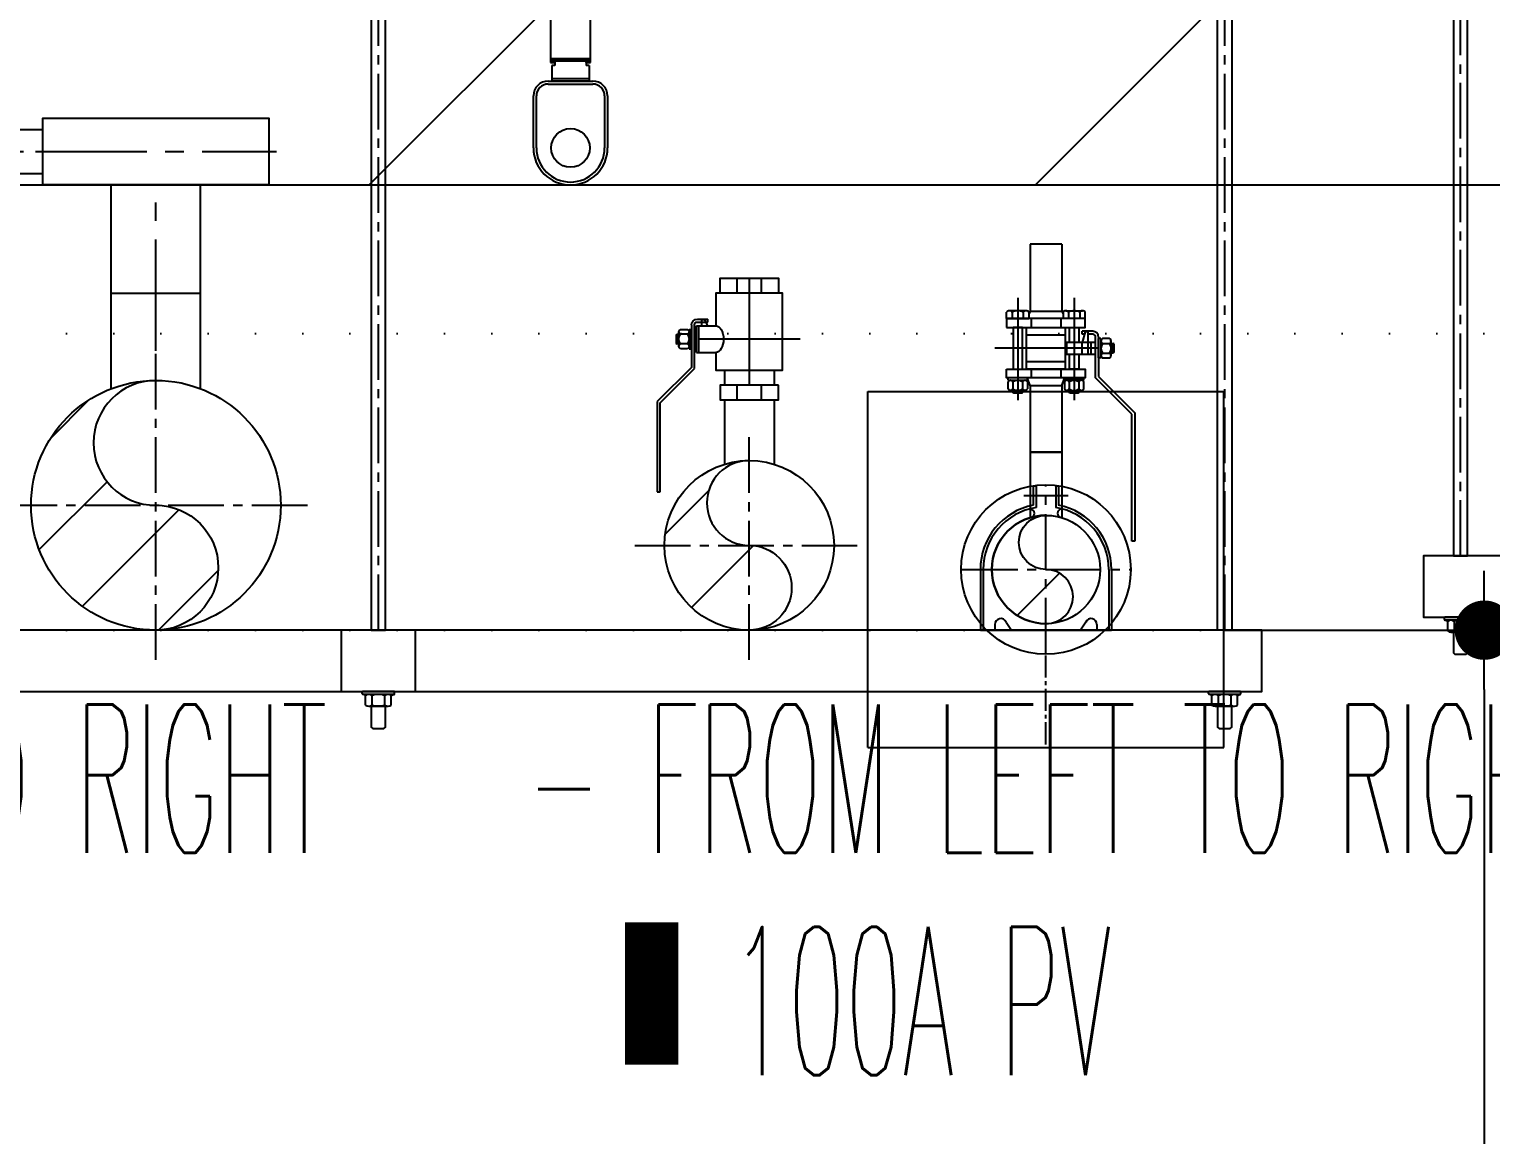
# Model space of a CAD drawing. Header units: millimetres. Extents: x -192235 to 515711, y 45168 to 947868.
# Drawn here: x 180715 to 181700, y 465210 to 465955 of the extents above; entities that cross this region are included whole.
import ezdxf
from ezdxf.enums import TextEntityAlignment as Align

# ---------------------------------------------------------------- set-up
doc = ezdxf.new("R2010")
doc.units = ezdxf.units.MM
doc.header["$LTSCALE"] = 1000
doc.header["$PDMODE"] = 1
for name, pattern in [('CENTER', [50.8, 31.75, -6.35, 6.35, -6.35]), ('CENTER2', [1.125, 0.75, -0.125, 0.125, -0.125]), ('DOT2', [3.175, 0, -3.175])]:
    doc.linetypes.add(name, pattern=pattern)
for name, color, linetype in [('0-LEVEL LINE', 4, 'DOT2'), ('BG-CDA', 20, 'Continuous'), ('BG-PN2', 34, 'Continuous'), ('LED-Light-L25', 7, 'Continuous'), ('LIGHTING', 2, 'Continuous'), ('LIGHTING-W', 7, 'Continuous'), ('M-DIM', 1, 'Continuous'), ('M-TXT', 3, 'Continuous'), ('MPPIPE', 100, 'Continuous'), ('SM-SEC-Cm$0$SUPPORT', 2, 'Continuous'), ('SUPPORT', 2, 'Continuous'), ('TPH12-SEC-@20-1$0$STEEL3', 252, 'Continuous'), ('WY-J-D', 2, 'Continuous'), ('WY-J-U', 2, 'Continuous')]:
    doc.layers.add(name, color=color, linetype=linetype)
doc.styles.add('aa-txt', font='simplex.shx', dxfattribs={"width": 0.7, "bigfont": 'chineset.shx'})
doc.dimstyles.new('50-DIM', dxfattribs={"dimscale": 50, "dimtxt": 2, "dimasz": 0.8, "dimexe": 1, "dimexo": 1, "dimgap": 0.5, "dimtad": 1, "dimdec": 0, "dimdsep": 46, "dimtxsty": 'aa-txt', "dimblk": 'DOT', "dimcen": 5, "dimclrd": 256, "dimclre": 256, "dimclrt": 256, "dimadec": 0, "dimazin": 0, "dimtfac": 1, "dimtdec": 0, "dimtix": 1, "dimtmove": 2, "dimatfit": 3, "dimldrblk": 'DOT', "dimfxl": 1, "dimtolj": 1, "dimtzin": 0, "dimarcsym": 0})

# ---------------------------------------------------------------- blocks, each defined once
blk = doc.blocks.new('TPH12-SEC-@20-1')
at = {"layer": 'TPH12-SEC-@20-1$0$STEEL3'}
blk.add_line((175000, 465850), (189300, 465850), dxfattribs=at)
blk = doc.blocks.new('BFV-50A-f')
at = {"color": 0}
for p, q in [((2.728, 16.5), (9.295, 17.296)), ((9.36, 17.3), (18.597, 17.209)), ((-1.872, 16.5), (2.728, 16.5)), ((14.742, 16.045), (19.538, 15.969)), ((19.538, 16.259), (19.538, 15.969)), ((3.12, 14.614), (5.362, 15.105)), ((5.987, 15.237), (5.699, 14.171)), ((8.837, 15.71), (9.065, 15.181)), ((9.043, 15.736), (9.249, 15.26)), ((9.065, 15.181), (9.249, 15.26)), ((10.744, 15.071), (9.928, 12.739)), ((-5.1, 14.1), (5.902, 14.1)), ((-5.1, 14.1), (-5.1, 13.8)), ((-5.1, 13.8), (-5.1, 13.1)), ((-5.1, 13.8), (5.902, 13.8)), ((-3.672, 14.7), (-3.672, 14.2)), ((-3.672, 14.2), (1.228, 14.2)), ((-3.225, 14.1), (-3.225, 14.2)), ((-3.037, 14.1), (-1.912, 14.1)), ((-2.85, 14.2), (-2.85, 14.1)), ((-2.1, 14.2), (-2.1, 14.1)), ((-1.725, 14.2), (-1.725, 14.1)), ((-0.65, 14.2), (-0.65, 14.1)), ((0.65, 14.2), (0.65, 14.1)), ((1.228, 14.2), (1.725, 14.309)), ((1.725, 14.53), (1.725, 14.1)), ((1.912, 14.63), (3.037, 14.63)), ((2.1, 14.53), (2.1, 14.1)), ((2.85, 14.53), (2.85, 14.1)), ((3.225, 14.1), (3.225, 14.53)), ((5.1, 13.8), (5.1, 13.1)), ((6.296, 13.908), (6.996, 13.013)), ((6.06, 13.723), (6.759, 12.828)), ((6.712, 12.889), (6.491, 12.928)), ((6.759, 12.828), (6.996, 13.013)), ((7.486, 12.752), (6.814, 12.871)), ((14.877, 13.484), (16.509, 13.092)), ((14.923, 13.678), (16.555, 13.286)), ((16.509, 13.092), (18.199, 12.686)), ((16.555, 13.286), (18.246, 12.88)), ((-4.8, 12.8), (4.8, 12.8)), ((-1.5, 12.3), (-1.5, 7.62)), ((1.5, 7.62), (1.5, 12.3)), ((1.5, 7.62), (1.5, 12.3)), ((1.825, 12.8), (3.125, 12.8)), ((1.825, 12.64), (1.825, 12.8)), ((3.125, 12.64), (1.825, 12.64)), ((1.825, 12.54), (1.825, 12.06)), ((2.965, 12.64), (1.985, 12.64)), ((1.985, 11.96), (2.965, 11.96)), ((2.075, 11.96), (2.075, 11.81)), ((2.15, 12.54), (2.15, 12.06)), ((2.8, 12.54), (2.8, 12.06)), ((2.875, 11.96), (2.875, 11.81)), ((3.125, 12.64), (3.125, 12.8)), ((3.125, 12.06), (3.125, 12.54)), ((13.521, 12.126), (12.311, 12.339)), ((13.555, 12.323), (12.345, 12.536)), ((18.717, 11.842), (18.624, 11.456)), ((2.105, 11.78), (2.075, 11.81)), ((2.875, 11.81), (2.075, 11.81)), ((2.105, 11.78), (2.845, 11.78)), ((2.845, 11.78), (2.875, 11.81)), ((18.911, 11.795), (18.819, 11.41))]:
    blk.add_line(p, q, dxfattribs=at)
at = {"color": 1, "linetype": 'CENTER', "ltscale": 1.2}
blk.add_line((-1, 15.25), (1, 15.25), dxfattribs=at)
blk.add_line((-1.5, 12.3), (-1.5, 7.62))
at = {"color": 0}
blk.add_lwpolyline([(-0.115, 15.45), (-0.231, 15.25), (-0.115, 15.05), (0.115, 15.05), (0.231, 15.25), (0.115, 15.45)], close=True, dxfattribs=at)
blk.add_lwpolyline([(2.25, -7.62), (2.25, 7.62), (-2.25, 7.62), (-2.25, -7.62)], close=True)
for centre, radius in [((6.798, 15.883), 0.3), ((6.798, 15.883), 0.205), ((0, 15.25), 0.2)]:
    blk.add_circle(centre, radius, dxfattribs=at)
blk.add_circle((0, 15.25), 0.4)
for centre, radius, start, end in [((9.355, 16.8), 0.5, 89.43821, 96.91125), ((18.588, 16.259), 0.95, 0, 89.43871), ((-1.872, 14.7), 1.8, 90, 180.00001), ((14.1, -24.822), 40.872, 89.08585, 102.35362), ((19.547, 32.931), 20, 239.12279, 256.49499), ((10.838, 15.038), 0.1, 64.04777, 160.70146), ((19.547, 32.931), 19.8, 244.04777, 256.49499), ((1.912, 14.404), 0.226, 33.85503, 146.14497), ((2.475, 13.877), 0.753, 60.13717, 119.86283), ((3.037, 14.404), 0.226, 33.85503, 146.14497), ((6.664, 13.913), 1, 186.46179, 260), ((6.664, 13.913), 1, 165, 169.19544), ((5.902, 13.6), 0.5, 38, 90), ((5.902, 13.6), 0.2, 38, 90), ((-4.8, 13.1), 0.3, 180, 270), ((4.8, 13.1), 0.3, 270, 0), ((9.342, -3.179), 16, 79.1823, 95.68318), ((18.036, 12.005), 0.9, 346.49549, 76.49494), ((2, 12.3), 0.5, 110.50276, 180), ((1.987, 12.458), 0.182, 26.77621, 153.22379), ((1.987, 12.142), 0.182, 206.77621, 333.22379), ((2.475, 12.062), 0.578, 55.79454, 124.20546), ((2.475, 12.538), 0.578, 235.79454, 304.20546), ((2.962, 12.458), 0.182, 26.77621, 153.22379), ((2.962, 12.142), 0.182, 206.77621, 333.22379), ((7.659, 13.737), 1, 260, 275.68326), ((10.022, 12.706), 0.1, 160.70146, 267.54987), ((9.342, -3.179), 15.8, 79.1823, 87.54987), ((7.178, -21.055), 33.782, 72.92588, 79.1823), ((7.178, -21.055), 33.982, 72.92588, 79.1823), ((18.036, 12.005), 0.7, 346.49549, 76.49494), ((15.687, 6.65), 4.8, 63.53536, 72.92588), ((15.687, 6.65), 5, 63.53536, 72.92588), ((18.138, 11.573), 0.7, 243.53536, 346.49473), ((18.138, 11.573), 0.5, 243.53536, 346.49473)]:
    blk.add_arc(centre, radius, start, end, dxfattribs=at)
for centre, radius, start, end in [((0, 15.25), 0.34, 341.27133, 292.26049), ((-2, 12.3), 0.5, 0, 90)]:
    blk.add_arc(centre, radius, start, end)
at = {"layer": 'MPPIPE', "color": 1, "linetype": 'CENTER2', "ltscale": 0.01}
for p, q in [((0, 16.415), (0, 8.12)), ((0, 8.12), (0, -8.12))]:
    blk.add_line(p, q, dxfattribs=at)
blk = doc.blocks.new('DOT')
at = {"color": 0}
blk.add_line((-1, 0), (1, 0), dxfattribs=at)
at = {"color": 3, "const_width": 0.5}
blk.add_lwpolyline([(-0.25, 0, 1), (0.25, 0, 1)], format="xyb", close=True, dxfattribs=at)
blk = doc.blocks.new('*D160')
at = {"layer": 'DEFPOINTS', "color": 0, "transparency": 16777216}
for p in [(181470.5, 465550), (181470.5, 463950), (181695.5, 463950)]:
    blk.add_point(p, dxfattribs=at)
at = {"layer": 'M-DIM', "lineweight": -2, "transparency": 16777216}
for p, q in [((181520.5, 465550), (181745.5, 465550)), ((181695.5, 465510), (181695.5, 463990)), ((181520.5, 463950), (181745.5, 463950))]:
    blk.add_line(p, q, dxfattribs=at)
at = {"layer": 'M-DIM', "lineweight": -2, "transparency": 16777216, "xscale": 40, "yscale": 40, "zscale": 40}
for p, rotation in [((181695.5, 465550), 90), ((181695.5, 463950), 270)]:
    blk.add_blockref('DOT', p, dxfattribs=dict(at, rotation=rotation))
at = {"layer": 'M-DIM', "transparency": 16777216, "insert": (181620.5, 464750), "char_height": 100, "attachment_point": 5, "rotation": 90, "style": 'aa-txt'}
blk.add_mtext('\\A1;1600', dxfattribs=at)
blk = doc.blocks.new('_Dot')
at = {"color": 0, "linetype": 'ByBlock', "lineweight": -2}
blk.add_line((-0.5, 0), (-1, 0), dxfattribs=at)
at = {"color": 0, "linetype": 'ByBlock', "const_width": 0.5}
blk.add_lwpolyline([(-0.25, 0, 1), (0.25, 0, 1)], format="xyb", close=True, dxfattribs=at)
blk = doc.blocks.new('BG-65A')
for p, q in [((1.5, 9.062), (-1.5, 9.062)), ((-0.663, 9.701), (-0.854, 9.701)), ((-0.854, 9.701), (-0.854, 8.424)), ((-0.663, 9.701), (-0.663, 8.264)), ((0.854, 9.701), (0.663, 9.701)), ((0.663, 9.701), (0.663, 8.264)), ((0.854, 9.701), (0.854, 8.424)), ((-4.421, 4.086), (-4.421, 0)), ((-4.23, 4.086), (-4.23, 0)), ((4.23, 4.086), (4.23, 0)), ((4.421, 4.086), (4.421, 0)), ((-4.421, 0), (4.421, 0)), ((-3.438, 0.383), (-3.438, 0)), ((-2.684, 0.548), (-2.33, 0)), ((2.684, 0.548), (2.33, 0)), ((3.438, 0.383), (3.438, 0))]:
    blk.add_line(p, q)
blk.add_circle((0, 4.086), 3.651)
for centre, radius, start, end in [((0, 4.086), 4.421, 101.13524, 180), ((0, 4.086), 4.23, 99.01527, 180), ((-1.073, 7.873), 0.294, 299.80488, 104.80488), ((0, 4.086), 4.23, 0, 80.98473), ((1.073, 7.873), 0.294, 75.19512, 240.19512), ((0, 4.086), 4.421, 0, 78.86476), ((-3.043, 0.383), 0.395, 24.67101, 180), ((3.043, 0.383), 0.395, 0, 155.32899)]:
    blk.add_arc(centre, radius, start, end)
blk = doc.blocks.new('KuzeTee-Side-65Ax15A')
for p, q in [((-10.67, 79), (10.67, 79)), ((-10.67, 79), (-10.67, 34.92)), ((10.67, 79), (10.67, 34.92))]:
    blk.add_line(p, q)
blk.add_circle((0, 0), 36.51)
blk = doc.blocks.new('S-4500-100A')
for p, q in [((-120, 120), (120, 120)), ((-120, -120), (-120, 120)), ((120, -120), (120, 120)), ((-120, -120), (120, -120))]:
    blk.add_line(p, q)
blk.add_circle((0, 0), 57.15)
blk = doc.blocks.new('SS-BV-15A-f')
for p, q in [((-5.106, 3.55), (-2.656, 6)), ((-2.656, 6), (5.99, 6)), ((5.99, 6), (5.99, 5.8)), ((-2.573, 5.8), (-5.023, 3.35)), ((5.99, 5.8), (-2.573, 5.8)), ((-8.16, 3.15), (-8.16, 2.45)), ((-7.96, 3.15), (-7.96, 2.85)), ((-7.76, 3.55), (-5.106, 3.55)), ((-5.023, 3.35), (-7.76, 3.35)), ((-6.61, 3.05), (-7.41, 3.05)), ((-9.01, 2.644), (-9.01, 1.144)), ((-7.96, 2.45), (-8.16, 2.45)), ((-7.96, 2.607), (-7.96, 2.45)), ((-6.61, 2.85), (-7.41, 2.85)), ((-6.61, 2.45), (-7.41, 2.45)), ((-14.02, 1.067), (-9.51, 1.067)), ((-14.02, 1.067), (-14.02, -1.067)), ((-9.51, 1.067), (-9.302, 1.15)), ((-9.51, -1.067), (-9.51, 1.067)), ((-9.01, 1), (-8.41, 1)), ((-7.91, -1.3), (-7.91, 1.3)), ((-6.11, -1.3), (-6.11, 1.3)), ((-5.61, 1), (-5.01, 1)), ((-4.51, 1.067), (-4.968, 1.25)), ((-4.51, 1.067), (0, 1.067)), ((-4.51, -1.067), (-4.51, 1.067)), ((0, 1.067), (0, -1.067)), ((-14.02, -1.067), (-9.51, -1.067)), ((-9.51, -1.067), (-9.302, -1.15)), ((-9.01, -1), (-8.41, -1)), ((-9.01, -2.65), (-9.01, -1.15)), ((-5.61, -1), (-5.01, -1)), ((-4.51, -1.067), (-4.968, -1.25)), ((-4.51, -1.067), (0, -1.067))]:
    blk.add_line(p, q)
at = {"color": 0}
for p, q in [((-7.66, 4.29), (-7.66, 3.81)), ((-6.52, 4.39), (-7.5, 4.39)), ((-7.335, 3.81), (-7.335, 4.29)), ((-7.298, 4.57), (-7.327, 4.54)), ((-7.327, 4.39), (-7.327, 4.54)), ((-6.692, 4.54), (-7.327, 4.54)), ((-7.298, 4.57), (-6.722, 4.57)), ((-6.722, 4.57), (-6.692, 4.54)), ((-6.692, 4.39), (-6.692, 4.54)), ((-6.685, 3.81), (-6.685, 4.29)), ((-6.36, 3.81), (-6.36, 4.29)), ((-7.66, 3.71), (-6.36, 3.71)), ((-7.66, 3.71), (-7.66, 3.55)), ((-6.36, 3.55), (-7.66, 3.55)), ((-7.5, 3.71), (-6.52, 3.71)), ((-6.36, 3.71), (-6.36, 3.55)), ((-9.54, 1.337), (-9.54, 2.462)), ((-9.01, 2.65), (-9.44, 2.65)), ((-9.44, 2.275), (-9.01, 2.275)), ((-5.01, 1.25), (-5.01, 2.55)), ((-4.85, 2.55), (-5.01, 2.55)), ((-4.85, 2.55), (-4.85, 1.25)), ((-4.85, 2.39), (-4.85, 1.41)), ((-4.27, 2.55), (-4.75, 2.55)), ((-4.75, 2.225), (-4.27, 2.225)), ((-4.17, 1.41), (-4.17, 2.39)), ((-4.17, 2.218), (-4.02, 2.218)), ((-3.99, 2.188), (-4.02, 2.218)), ((-4.02, 1.582), (-4.02, 2.218)), ((-3.99, 2.188), (-3.99, 1.612)), ((-9.44, 1.525), (-9.01, 1.525)), ((-9.44, 1.15), (-9.01, 1.15)), ((-4.85, 1.25), (-5.01, 1.25)), ((-4.75, 1.575), (-4.27, 1.575)), ((-4.75, 1.25), (-4.27, 1.25)), ((-4.17, 1.582), (-4.02, 1.582)), ((-3.99, 1.612), (-4.02, 1.582)), ((-9.54, -1.337), (-9.54, -2.462)), ((-9.44, -1.15), (-9.01, -1.15)), ((-9.44, -1.525), (-9.01, -1.525)), ((-5.01, -1.25), (-5.01, -2.55)), ((-4.85, -1.25), (-5.01, -1.25)), ((-4.85, -2.55), (-4.85, -1.25)), ((-4.85, -2.39), (-4.85, -1.41)), ((-4.75, -1.25), (-4.27, -1.25)), ((-4.75, -1.575), (-4.27, -1.575)), ((-4.17, -1.41), (-4.17, -2.39)), ((-4.17, -1.582), (-4.02, -1.582)), ((-3.99, -1.612), (-4.02, -1.582)), ((-4.02, -2.218), (-4.02, -1.582)), ((-3.99, -1.612), (-3.99, -2.188)), ((-9.44, -2.275), (-9.01, -2.275)), ((-9.01, -2.65), (-9.44, -2.65)), ((-4.85, -2.55), (-5.01, -2.55)), ((-4.75, -2.225), (-4.27, -2.225)), ((-4.27, -2.55), (-4.75, -2.55)), ((-4.17, -2.218), (-4.02, -2.218)), ((-3.99, -2.188), (-4.02, -2.218))]:
    blk.add_line(p, q, dxfattribs=at)
for points in [[(-7.41, 3.35), (-7.41, 1.382), (-6.61, 1.382), (-6.61, 3.35)], [(-7.41, 1.582), (-8.41, 1.582), (-8.41, 2.218), (-7.41, 2.218)], [(-7.41, 2.85), (-8.11, 2.85), (-8.11, 2.65), (-7.41, 2.45)], [(-6.61, 2.218), (-5.61, 2.218), (-5.61, 1.582), (-6.61, 1.582)]]:
    blk.add_lwpolyline(points)
for points in [[(-8.41, -2.65), (-8.41, 2.65), (-9.01, 2.65), (-9.01, -2.65)], [(-5.61, -2.65), (-5.61, 2.65), (-5.01, 2.65), (-5.01, -2.65)], [(-8.41, 1.3), (-5.61, 1.3), (-5.61, -1.3), (-8.41, -1.3)], [(-5.61, -2.218), (-5.61, -1.582), (-8.41, -1.582), (-8.41, -2.218)]]:
    blk.add_lwpolyline(points, close=True)
for centre, radius, start, end in [((-7.497, 4.208), 0.182, 26.77621, 153.22379), ((-7.01, 3.812), 0.578, 55.79454, 124.20546), ((-6.523, 4.208), 0.182, 26.77621, 153.22379), ((-7.497, 3.892), 0.182, 206.77621, 333.22379), ((-7.01, 4.288), 0.578, 235.79454, 304.20546), ((-6.523, 3.892), 0.182, 206.77621, 333.22379), ((-9.314, 2.462), 0.226, 123.85503, 236.14497), ((-8.787, 1.9), 0.753, 150.13717, 209.86283), ((-4.668, 2.387), 0.182, 116.77621, 243.22379), ((-4.272, 1.9), 0.578, 145.79454, 214.20546), ((-4.352, 2.387), 0.182, 296.77621, 63.22379), ((-4.748, 1.9), 0.578, 325.79454, 34.20546), ((-9.314, 1.337), 0.226, 123.85503, 236.14497), ((-4.668, 1.413), 0.182, 116.77621, 243.22379), ((-4.352, 1.413), 0.182, 296.77621, 63.22379), ((-9.314, -1.337), 0.226, 123.85503, 236.14497), ((-8.787, -1.9), 0.753, 150.13717, 209.86283), ((-4.668, -1.413), 0.182, 116.77621, 243.22379), ((-4.272, -1.9), 0.578, 145.79454, 214.20546), ((-4.352, -1.413), 0.182, 296.77621, 63.22379), ((-4.748, -1.9), 0.578, 325.79454, 34.20546), ((-9.314, -2.462), 0.226, 123.85503, 236.14497), ((-4.668, -2.387), 0.182, 116.77621, 243.22379), ((-4.352, -2.387), 0.182, 296.77621, 63.22379)]:
    blk.add_arc(centre, radius, start, end, dxfattribs=at)
for radius in [0.4, 0.2]:
    blk.add_arc((-7.76, 3.15), radius, 90, 180)
at = {"layer": 'MPPIPE', "color": 1, "linetype": 'CENTER2', "ltscale": 0.01}
for p, q in [((-7.01, 3.45), (-7.01, -3.45)), ((-10.41, 1.9), (-3.51, 1.9)), ((-10.41, -1.9), (-3.51, -1.9))]:
    blk.add_line(p, q, dxfattribs=at)
blk = doc.blocks.new('KuzeTee-Side-100Ax25A')
for p, q in [((-16.7, 98), (16.7, 98)), ((-16.7, 98), (-16.7, 54.66)), ((16.7, 98), (16.7, 54.66))]:
    blk.add_line(p, q)
blk.add_circle((0, 0), 57.15)
blk = doc.blocks.new('BV-25A-f')
for p, q in [((-2.196, 3.9), (0.104, 6.2)), ((0.187, 6), (-2.113, 3.7)), ((0.104, 6.2), (6.2, 6.2)), ((6.2, 6), (0.187, 6)), ((6.2, 6.2), (6.2, 6)), ((-5.45, 3.5), (-5.45, 2.8)), ((-5, 3.2), (-5.4, 3.2)), ((-5.4, 3), (-5.4, 3.2)), ((-5, 2.8), (-5.4, 3)), ((-5.25, 3.5), (-5.25, 2.8)), ((-5.05, 3.9), (-2.196, 3.9)), ((-2.113, 3.7), (-5.05, 3.7)), ((-3.2, 3.55), (-5, 3.55)), ((-5, 3.55), (-5, 2.25)), ((-3.2, 3.4), (-5, 3.4)), ((-4.5, 3.7), (-4.5, 3.55)), ((-3.7, 3.7), (-3.7, 3.55)), ((-3.2, 3.55), (-3.2, 2.25)), ((-5.25, 2.8), (-5.45, 2.8)), ((-2, 1.67), (-1, 1.67)), ((-7.2, 0.816), (-8.2, 0.816)), ((0, 0.816), (-1, 0.816)), ((-7.2, -0.816), (-8.2, -0.816)), ((0, -0.816), (-1, -0.816)), ((-2, -1.67), (-1, -1.67))]:
    blk.add_line(p, q)
at = {"color": 0}
for p, q in [((-4.75, 4.64), (-4.75, 4.16)), ((-4.75, 4.06), (-3.45, 4.06)), ((-4.75, 4.06), (-4.75, 3.9)), ((-3.61, 4.74), (-4.59, 4.74)), ((-4.59, 4.06), (-3.61, 4.06)), ((-4.425, 4.16), (-4.425, 4.64)), ((-4.388, 4.92), (-4.417, 4.89)), ((-4.417, 4.74), (-4.417, 4.89)), ((-3.782, 4.89), (-4.417, 4.89)), ((-4.388, 4.92), (-3.812, 4.92)), ((-3.812, 4.92), (-3.782, 4.89)), ((-3.782, 4.74), (-3.782, 4.89)), ((-3.775, 4.16), (-3.775, 4.64)), ((-3.45, 4.16), (-3.45, 4.64)), ((-3.45, 4.06), (-3.45, 3.9)), ((-3.45, 3.9), (-4.75, 3.9))]:
    blk.add_line(p, q, dxfattribs=at)
blk.add_lwpolyline([(-3.2, 2.25), (-2, 2.25), (-2, -2.25), (-7.2, -2.25), (-7.2, 2.25), (-5, 2.25)])
for points in [[(-7.2, -1.97), (-7.2, 1.97), (-8.2, 1.97), (-8.2, -1.97)], [(-1, -1.97), (-1, 1.97), (0, 1.97), (0, -1.97)]]:
    blk.add_lwpolyline(points, close=True)
for centre, radius, start, end in [((-4.587, 4.558), 0.182, 26.77621, 153.22379), ((-4.587, 4.242), 0.182, 206.77621, 333.22379), ((-4.1, 4.162), 0.578, 55.79454, 124.20546), ((-4.1, 4.638), 0.578, 235.79454, 304.20546), ((-3.613, 4.558), 0.182, 26.77621, 153.22379), ((-3.613, 4.242), 0.182, 206.77621, 333.22379)]:
    blk.add_arc(centre, radius, start, end, dxfattribs=at)
for radius in [0.4, 0.2]:
    blk.add_arc((-5.05, 3.5), radius, 90, 180)
blk.add_ellipse((-4.1, 2.25), major_axis=(0.9, 0), ratio=0.575, start_param=3.141593, end_param=6.283185)
at = {"layer": 'MPPIPE', "color": 1, "linetype": 'CENTER2', "ltscale": 0.01}
for p, q in [((-4.1, -3.422), (-4.1, 3.422)), ((-8.2, 0), (-1, 0))]:
    blk.add_line(p, q, dxfattribs=at)
blk = doc.blocks.new('Nut-M10')
for p, q in [((6.5, 10), (-6.5, 10)), ((-10.9, 1.5), (-10.9, 0.5)), ((-8.66, 2.8), (-10.6, 1.96)), ((-10.4, 2), (10.4, 2)), ((-10.4, 0), (10.4, 0)), ((-8.66, 9.2), (-8.66, 2.8)), ((-4.33, 9.2), (-4.33, 2.8)), ((4.33, 2.8), (4.33, 9.2)), ((8.66, 9.2), (8.66, 2.8)), ((8.66, 2.8), (10.6, 1.96)), ((10.9, 1.5), (10.9, 0.5))]:
    blk.add_line(p, q)
for centre, radius, start, end in [((-6.5, 6.67), 3.33, 49.44104, 130.55896), ((0, -2.12), 12.12, 69.06503, 110.93497), ((6.5, 6.67), 3.33, 49.44104, 130.55896), ((-10.4, 1.5), 0.5, 90, 180), ((-10.4, 0.5), 0.5, 180, 270), ((-6.5, 5.33), 3.33, 229.44104, 310.55896), ((0, 14.12), 12.12, 249.06503, 290.93497), ((6.5, 5.33), 3.33, 229.44104, 310.55896), ((10.4, 1.5), 0.5, 0, 90), ((10.4, 0.5), 0.5, 270, 0)]:
    blk.add_arc(centre, radius, start, end)
blk = doc.blocks.new('Nut-M8')
for p, q in [((-8.95, 1.2), (-8.95, 0.4)), ((-7.51, 2.25), (-8.75, 1.55)), ((-8.55, 1.6), (8.55, 1.6)), ((-8.55, 0), (8.55, 0)), ((-7.51, 7.35), (-7.51, 2.25)), ((5.63, 8), (-5.63, 8)), ((-3.75, 7.35), (-3.75, 2.25)), ((3.75, 2.25), (3.75, 7.35)), ((7.51, 7.35), (7.51, 2.25)), ((7.51, 2.25), (8.75, 1.55)), ((8.95, 1.2), (8.95, 0.4))]:
    blk.add_line(p, q)
for centre, radius, start, end in [((-8.55, 1.2), 0.4, 90, 180), ((-8.55, 0.4), 0.4, 180, 270), ((-5.63, 4.97), 3.03, 51.78679, 128.21321), ((-5.63, 4.63), 3.03, 231.78679, 308.21321), ((0, -3.16), 11.16, 70.34714, 109.65286), ((0, 12.76), 11.16, 250.34714, 289.65286), ((5.63, 4.97), 3.03, 51.78679, 128.21321), ((5.63, 4.63), 3.03, 231.78679, 308.21321), ((8.55, 1.2), 0.4, 0, 90), ((8.55, 0.4), 0.4, 270, 0)]:
    blk.add_arc(centre, radius, start, end)
blk = doc.blocks.new('HG-S-r')
blk.add_lwpolyline([(0.874, 5), (0.774, 4.9), (0.774, 4), (1.726, 4), (1.726, 4.9), (1.626, 5)], close=True)
blk.add_lwpolyline([(-0.5, 0.3), (0, 0.3), (0, -3.5), (-3.5, -3.5), (-3.5, -5.3), (2.5, -5.3), (2.5, 3), (-3.5, 3), (-3.5, 0.3), (-0.5, 0.3), (-0.5, 0), (-3.5, 0), (-3.5, 0.3)])
at = {"xscale": 0.1, "yscale": 0.1, "zscale": 0.1}
for name, p in [('Nut-M10', (1.25, 3)), ('Nut-M8', (-2.1, 3))]:
    blk.add_blockref(name, p, dxfattribs=at)
at = {"xscale": 0.1, "yscale": 0.1, "zscale": 0.1, "rotation": 180}
for name, p in [('Nut-M8', (-1.55, -5.3)), ('Nut-M10', (1.25, -5.3))]:
    blk.add_blockref(name, p, dxfattribs=at)
blk = doc.blocks.new('WY-J-U')
at = {"layer": 'WY-J-U'}
for p, q in [((-12.5, 42), (12.5, 42)), ((-12.5, 4.5), (-12.5, 42)), ((-12.5, 40.5), (12.5, 40.5)), ((12.5, 4.5), (12.5, 42)), ((-12.5, 4.5), (-10.5, 4.5)), ((-12.5, 1.5), (12.5, 1.5)), ((-12.5, 0), (-12.5, 1.5)), ((-12.5, 0), (12.5, 0)), ((-10.5, 1.5), (-10.5, 4.5)), ((10.5, 1.5), (10.5, 4.5)), ((10.5, 4.5), (12.5, 4.5)), ((12.5, 0), (12.5, 1.5))]:
    blk.add_line(p, q, dxfattribs=at)
blk = doc.blocks.new('LED-38W-W')
blk.add_circle((0, -45), 13)
at = {"layer": 'LIGHTING-W'}
for p, q in [((-15, 0), (15, 0)), ((-15, -2), (15, -2)), ((-25, -45), (-25, -10)), ((-23, -45), (-23, -10)), ((23, -10), (23, -45)), ((25, -10), (25, -45))]:
    blk.add_line(p, q, dxfattribs=at)
for centre, radius, start, end in [((-15, -10), 10, 90, 180), ((15, -10), 10, 0, 90), ((-15, -10), 8, 90, 180), ((15, -10), 8, 0, 90), ((0, -45), 25, 180, 0), ((0, -45), 23, 180, 0)]:
    blk.add_arc(centre, radius, start, end, dxfattribs=at)
blk = doc.blocks.new('Wireway-27x60')
at = {"layer": 'LIGHTING'}
for p, q in [((-13.5, 57.5), (-13.5, -2.5)), ((-10.5, 57.5), (-13.5, 57.5)), ((-13.5, 55), (13.5, 55)), ((-10.5, 56.5), (-12.5, 56.5)), ((-12.5, 56.5), (-12.5, 55)), ((-10.5, 57.5), (-10.5, 56.5)), ((13.5, 57.5), (10.5, 57.5)), ((10.5, 56.5), (10.5, 57.5)), ((12.5, 56.5), (10.5, 56.5)), ((12.5, 55), (12.5, 56.5)), ((13.5, -2.5), (13.5, 57.5)), ((-13.5, 0), (13.5, 0)), ((-12.5, 0), (-12.5, -1.5)), ((12.5, -1.5), (12.5, 0)), ((-13.5, -2.5), (-10.5, -2.5)), ((-12.5, -1.5), (-10.5, -1.5)), ((-10.5, -1.5), (-10.5, -2.5)), ((10.5, -1.5), (12.5, -1.5)), ((10.5, -2.5), (10.5, -1.5)), ((10.5, -2.5), (13.5, -2.5))]:
    blk.add_line(p, q, dxfattribs=at)
blk = doc.blocks.new('WY-J-D')
at = {"layer": 'WY-J-D'}
for p, q in [((12.5, 0), (-12.5, 0)), ((-12.5, 0), (-12.5, -1.5)), ((12.5, -1.5), (-12.5, -1.5)), ((-12.5, -4.5), (-12.5, -15)), ((-10.5, -4.5), (-12.5, -4.5)), ((-10.5, -1.5), (-10.5, -4.5)), ((10.5, -1.5), (10.5, -4.5)), ((12.5, -4.5), (10.5, -4.5)), ((12.5, 0), (12.5, -1.5)), ((12.5, -4.5), (12.5, -15)), ((12.5, -13.5), (-12.5, -13.5)), ((12.5, -15), (-12.5, -15))]:
    blk.add_line(p, q, dxfattribs=at)
blk = doc.blocks.new('LED-Light-L25')
at = {"layer": 'SM-SEC-Cm$0$SUPPORT'}
blk.add_lwpolyline([(139074.7375, 466042), (139084.2625, 466042), (139084.2625, 466197), (139074.7375, 466197)], close=True, dxfattribs=at)
at = {"layer": 'SUPPORT', "linetype": 'CENTER2', "ltscale": 0.05}
blk.add_line((139079.5, 466042), (139079.5, 466197), dxfattribs=at)
at = {"layer": 'SUPPORT'}
for points in [[(139048.53025, 466252), (139047.53025, 466251), (139047.53025, 466225), (139055.46975, 466225), (139055.46975, 466251), (139054.46975, 466252)], [(139075.7375, 466010.5), (139074.7375, 466011.5), (139074.7375, 466020.5), (139084.2625, 466020.5), (139084.2625, 466011.5), (139083.2625, 466010.5)]]:
    blk.add_lwpolyline(points, close=True, dxfattribs=at)
for name, p in [('WY-J-U', (139079.5, 465990)), ('Wireway-27x60', (139079.5, 465935)), ('WY-J-D', (139079.5, 465935)), ('LED-38W-W', (139079.5, 465920))]:
    blk.add_blockref(name, p)
at = {"layer": 'SUPPORT', "xscale": 10, "yscale": 10, "zscale": 10}
blk.add_blockref('HG-S-r', (139067, 466260), dxfattribs=at)
at = {"layer": 'SUPPORT'}
blk.add_blockref('Nut-M10', (139079.5, 466032), dxfattribs=at)
at = {"layer": 'SUPPORT', "rotation": 180}
blk.add_blockref('Nut-M10', (139079.5, 466030.5), dxfattribs=at)
blk = doc.blocks.new('Lighting-L25-25')
at = {"layer": 'LED-Light-L25'}
blk.add_blockref('LED-Light-L25', (42000, 0), dxfattribs=at)

msp = doc.modelspace()

# ---------------------------------------------------------------- block references
msp.add_blockref('TPH12-SEC-@20-1', (0, 0))

# ---------------------------------------------------------------- next in the draw order: hatches: boundary and pattern name
at = {"layer": '0-LEVEL LINE', "ltscale": 0.01}
h = msp.add_hatch(dxfattribs=at)
h.set_pattern_fill('ANSI31', color=256, scale=100)
h.set_pattern_definition([(45, (71610.02, 0), (-224.5064, 224.5064), [])])
h.paths.add_polyline_path([(180162.33834, 466700), (182358.95337, 466700), (182355.13174, 465850), (180158.5167, 465850)])
at = {"layer": 'BG-CDA'}
h = msp.add_hatch(dxfattribs=at)
h.set_pattern_fill('ANSI31', color=1, scale=15, style=0)
h.set_pattern_definition([(45, (145268.09, 401563.66), (-33.67596, 33.67596), [])])
edge = h.paths.add_edge_path()
edge.add_arc((181400, 465590.86465), 36.5125, 90, 270)
edge.add_arc((181400, 465572.6084), 18.25625, 270, 450)
edge.add_arc((181400, 465609.1209), 18.25625, 90, 270, ccw=False)
at = {"layer": 'MPPIPE'}
h = msp.add_hatch(dxfattribs=at)
h.set_pattern_fill('ANSI31', color=1, scale=15, style=0)
h.set_pattern_definition([(45, (142466.25, 401553.395), (-33.67596, 33.67596), [])])
edge = h.paths.add_edge_path()
edge.add_arc((180800, 465634.1375), 84.1375, 90, 270)
edge.add_arc((180800, 465592.06875), 42.06875, 270, 450)
edge.add_arc((180800, 465676.20625), 42.06875, 90, 270, ccw=False)
h = msp.add_hatch(dxfattribs=at)
h.set_pattern_fill('ANSI31', color=1, scale=15, style=0)
h.set_pattern_definition([(45, (143883.756, 401549.12), (-33.67596, 33.67596), [])])
edge = h.paths.add_edge_path()
edge.add_arc((181200, 465607.15), 57.15, 90, 270)
edge.add_arc((181200, 465578.575), 28.575, 270, 450)
edge.add_arc((181200, 465635.725), 28.575, 90, 270, ccw=False)

# ---------------------------------------------------------------- next in the draw order: linework, layer by layer
at = {"layer": '0-LEVEL LINE', "ltscale": 0.01}
for p, q in [((100000, 465850), (190000, 465850)), ((100000, 465750), (190000, 465750)), ((100000, 465550), (190000, 465550))]:
    msp.add_line(p, q, dxfattribs=at)
msp.add_lwpolyline([(180162.33834, 466700), (182358.95337, 466700), (182355.13174, 465850), (180158.5167, 465850)], close=True, dxfattribs=at)
at = {"layer": 'BG-CDA', "color": 1, "linetype": 'CENTER2', "ltscale": 0.05}
for p, q in [((181400, 465534.35215), (181400, 465647.37715)), ((181343.4875, 465590.86465), (181456.5125, 465590.86465))]:
    msp.add_line(p, q, dxfattribs=at)
at = {"layer": 'BG-CDA'}
msp.add_lwpolyline([(181400, 465554.35215, 1), (181400, 465590.86465, -1), (181400, 465627.37715, 1)], format="xyb", close=True, dxfattribs=at)
msp.add_circle((181400, 465590.86465), 36.5125, dxfattribs=at)
at = {"layer": 'BG-PN2', "color": 1, "linetype": 'CENTER2', "ltscale": 0.02}
msp.add_line((181400, 465473.01615), (181400, 465534.35215), dxfattribs=at)
at = {"layer": 'MPPIPE'}
for p, q in [((180769.8375, 465712.68266), (180769.8375, 465850)), ((180830.1625, 465712.68266), (180830.1625, 465850)), ((180830.1625, 465776.87592), (180769.8375, 465776.87592))]:
    msp.add_line(p, q, dxfattribs=at)
at = {"layer": 'MPPIPE', "color": 1, "linetype": 'CENTER2', "ltscale": 0.1}
msp.add_line((180800, 465738.275), (180800, 465850), dxfattribs=at)
at = {"layer": 'MPPIPE', "color": 1, "linetype": 'CENTER2', "ltscale": 0.05}
for p, q in [((180800, 465530), (180800, 465738.275)), ((181200, 465530), (181200, 465684.3)), ((180695.8625, 465634.1375), (180904.1375, 465634.1375)), ((181122.85, 465607.15), (181277.15, 465607.15))]:
    msp.add_line(p, q, dxfattribs=at)
at = {"layer": 'MPPIPE'}
for points in [[(180800, 465550, -1), (180800, 465718.275, 1), (180800, 465634.1375, -1)], [(181200, 465664.3, 1), (181200, 465607.15, -1), (181200, 465550, -1)]]:
    msp.add_lwpolyline(points, format="xyb", close=True, dxfattribs=at)
for centre, radius in [((180800, 465634.1375), 84.1375), ((181200, 465607.15), 57.15)]:
    msp.add_circle(centre, radius, dxfattribs=at)
at = {"layer": 'SM-SEC-Cm$0$SUPPORT'}
for points in [[(180945.2375, 465550), (180954.7625, 465550), (180954.7625, 466200.7), (180945.2375, 466200.7)], [(181525.2625, 465550), (181515.7375, 465550), (181515.7375, 466197), (181525.2625, 466197)], [(181674.7375, 465600), (181684.2625, 465600), (181684.2625, 466197), (181674.7375, 466197)]]:
    msp.add_lwpolyline(points, close=True, dxfattribs=at)
at = {"layer": 'SUPPORT', "linetype": 'CENTER2', "ltscale": 0.05}
for p, q in [((180950, 465550), (180950, 466200.7)), ((181520.5, 465550), (181520.5, 466197)), ((181679.5, 465600), (181679.5, 466197))]:
    msp.add_line(p, q, dxfattribs=at)
at = {"layer": 'SUPPORT'}
for points in [[(182304.5, 465600), (181654.5, 465600), (181654.5, 465558.725), (182304.5, 465558.725)], [(180975, 465550), (180295.5, 465550), (180295.5, 465508.725), (180975, 465508.725)], [(181545.5, 465550), (180925, 465550), (180925, 465508.725), (181545.5, 465508.725)], [(181683.2625, 465533.725), (181684.2625, 465534.725), (181684.2625, 465548.725), (181674.7375, 465548.725), (181674.7375, 465534.725), (181675.7375, 465533.725)], [(180953.7625, 465483.725), (180954.7625, 465484.725), (180954.7625, 465498.725), (180945.2375, 465498.725), (180945.2375, 465484.725), (180946.2375, 465483.725)], [(181524.2625, 465483.725), (181525.2625, 465484.725), (181525.2625, 465498.725), (181515.7375, 465498.725), (181515.7375, 465484.725), (181516.7375, 465483.725)]]:
    msp.add_lwpolyline(points, close=True, dxfattribs=at)

# ---------------------------------------------------------------- next in the draw order: block references
msp.add_blockref('S-4500-100A', (181400, 465590.86465))
at = {"layer": 'BG-CDA', "xscale": 10, "yscale": 10, "zscale": 10, "rotation": 270}
msp.add_blockref('SS-BV-15A-f', (181400, 465669.86465), dxfattribs=at)
at = {"layer": 'BG-CDA'}
msp.add_blockref('KuzeTee-Side-65Ax15A', (181400, 465590.86465), dxfattribs=at)
at = {"layer": 'BG-CDA', "xscale": 10, "yscale": 10, "zscale": 10}
msp.add_blockref('BG-65A', (181400, 465550), dxfattribs=at)
at = {"layer": 'LED-Light-L25'}
msp.add_blockref('Lighting-L25-25', (0, 0), dxfattribs=at)
at = {"layer": 'MPPIPE', "xscale": -10, "yscale": 10, "zscale": 10, "rotation": 90}
for name, p in [('BFV-50A-f', (180800, 465872.5)), ('BV-25A-f', (181200, 465705.15))]:
    msp.add_blockref(name, p, dxfattribs=at)
at = {"layer": 'MPPIPE'}
msp.add_blockref('KuzeTee-Side-100Ax25A', (181200, 465607.15), dxfattribs=at)
at = {"layer": 'SUPPORT', "rotation": 180}
for p in [(181679.5, 465558.725), (180950, 465508.725), (181520.5, 465508.725)]:
    msp.add_blockref('Nut-M10', p, dxfattribs=at)

# ---------------------------------------------------------------- next in the draw order: texts
at = {"layer": 'M-TXT', "style": 'aa-txt', "width": 0.45}
for s, p in [('- FROM LEFT TO RIGHT', (180200, 465450)), ('- FROM LEFT TO RIGHT', (181050, 465450)), ('  ■ 100A PV', (181050, 465300))]:
    msp.add_text(s, height=100, dxfattribs=at).set_placement(p, align=Align.MIDDLE_LEFT)

# ---------------------------------------------------------------- next in the draw order: dimensions: what is measured, and where the dimension line sits
at = {"layer": 'M-DIM'}
dim = msp.add_linear_dim(base=(181695.5, 463950), p1=(181470.5, 465550), p2=(181470.5, 463950), angle=90, dimstyle='50-DIM', dxfattribs=at)
dim.commit()
dim.dimension.update_dxf_attribs({"geometry": '*D160', "text_midpoint": (181620.5, 464750)})

doc.saveas('drawing.dxf')
